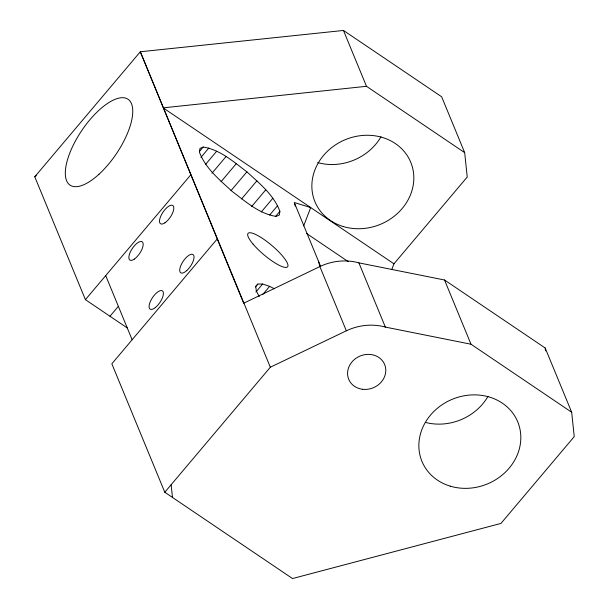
<?xml version="1.0" encoding="UTF-8"?>
<svg xmlns="http://www.w3.org/2000/svg" width="609" height="609" viewBox="0 0 609 609"><rect width="100%" height="100%" fill="white"/><g stroke="black" fill="none" stroke-linecap="round" stroke-linejoin="round"><path stroke-width="0.91" d="M279.889 211.293L279.371 214.992L276.143 216.416C259.198 213.797 245.686 201.587 232.417 191.614C219.902 180.089 205.537 168.564 199.425 152.159L199.942 148.467L203.17 147.035C220.115 149.654 233.628 161.865 246.896 171.837C259.411 183.362 273.784 194.888 279.889 211.293L275.603 216.378M303.647 225.985L310.697 207.562L294.261 202.508L320.631 266.438M391.945 269.079L393.954 263.819L467.232 177.021L464.675 152.638L441.654 96.785L343.468 30.45L140.314 51.765L34.766 176.793L85.412 299.658L127.212 327.901M199.501 151.39L203.17 147.035M200.924 157.404L208.887 147.972M85.412 299.658L190.754 174.874M205.667 164.27L216.697 151.215M211.985 173.215L226.068 156.528M221.059 181.703L236.368 163.562M109.97 316.261L118.329 306.357M230.971 190.701L246.896 171.837M241.613 198.922L256.929 180.782M217.185 239.01L111.843 363.794L164.788 492.247L292.518 578.55L500.956 523.42L574.234 436.623L571.676 412.24L545.2 348.013L444.524 279.995L358.891 262.867A51.811 45.827 -22.4 0 0 319.87 266.575L243.661 303.236L140.314 51.765L270.335 367.219L164.788 492.247M251.692 206.481L265.783 189.795M261.215 212.039L272.855 198.252M269.703 215.023L277.666 205.591M255.422 286.946L257.873 284.045L262.624 284.022L269.642 286.352L274.446 288.811M255.887 292L262.624 284.022M262.905 294.33L269.642 286.352M257.873 284.045L255.727 286.405L256.32 290.95L259.206 296.568M34.766 176.793L36.281 175.689M270.335 367.219L346.346 330.801A51.811 45.827 -22.4 0 1 385.36 327.094L471.001 344.222L571.676 412.24M464.675 152.638L366.489 86.303L163.128 107.854L393.954 263.819M306.685 233.552L348.318 261.68M343.468 30.45L366.489 86.303M444.524 279.995L471.001 344.222M358.891 262.867L385.36 327.094M319.87 266.575L346.346 330.801M105.707 275.618L132.138 339.753M318.461 261.162L319.695 265.653M294.512 203.406L295.258 206.101M545.2 348.013L545.497 350.83M171.137 484.726L172.469 497.439M380.983 136.797A51.811 45.827 -22.4 0 1 317.708 162.595M487.984 396.406A51.811 45.827 -22.4 0 1 425.592 422.44M362.378 389.258A19.427 17.189 -22.4 0 0 384.964 365.347A19.427 17.189 -22.4 0 0 352.695 361.099A19.427 17.189 -22.4 0 0 362.378 389.258M253.116 244.163A25.905 6.113 40.2 0 0 287.151 267.161A25.905 6.113 40.2 0 0 263.225 238.911A25.905 6.113 40.2 0 0 253.116 244.163M99.016 174.22A51.811 20.843 -56 0 0 128.301 99.45A51.811 20.843 -56 0 0 69.829 152.943A51.811 20.843 -56 0 0 99.016 174.22M343.301 226.563A51.811 45.827 -22.4 0 0 413.397 171.959A51.811 45.827 -22.4 0 0 331.836 147.492A51.811 45.827 -22.4 0 0 343.301 226.563M450.302 486.172A51.811 45.827 -22.4 0 0 520.398 431.56A51.811 45.827 -22.4 0 0 438.83 407.101A51.811 45.827 -22.4 0 0 450.302 486.172M164.91 222.833A11.008 4.43 -56 0 0 173.565 206.459A11.008 4.43 -56 0 0 161.522 214.612A11.008 4.43 -56 0 0 164.91 222.833M186.757 270.594A11.008 4.43 -56 0 0 193.152 254.646A11.008 4.43 -56 0 0 180.728 265.821A11.008 4.43 -56 0 0 186.757 270.594M134.33 259.084A11.008 4.43 -56 0 0 142.894 242.717A11.008 4.43 -56 0 0 130.813 251.015A11.008 4.43 -56 0 0 134.33 259.084M155.485 307.438A11.008 4.43 -56 0 0 162.786 291.224A11.008 4.43 -56 0 0 150.431 301.31A11.008 4.43 -56 0 0 155.485 307.438"/></g></svg>
